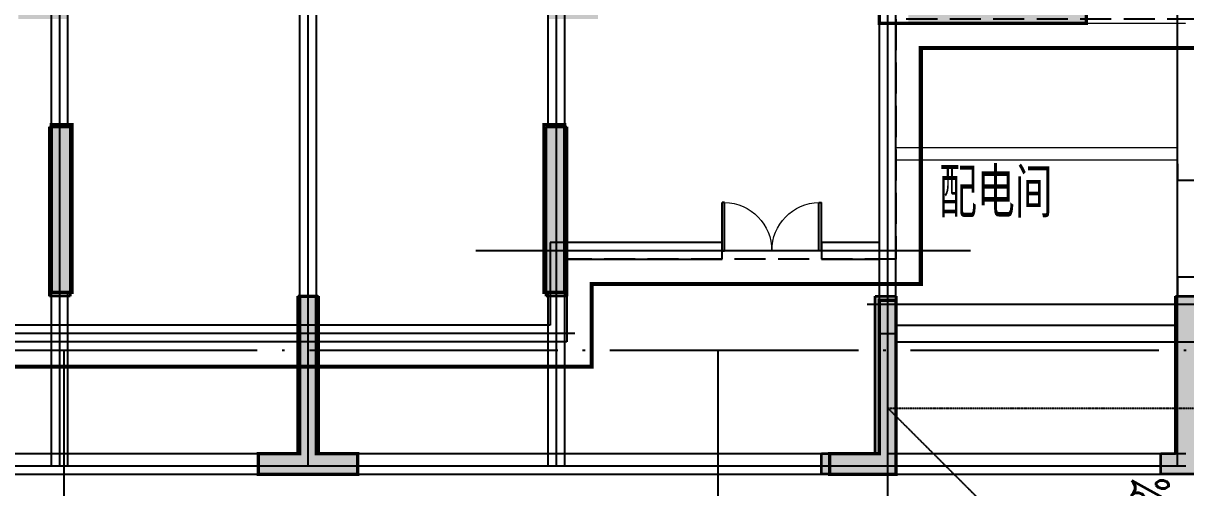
# Model space of a CAD drawing. Extents: x 290727 to 13733020, y 1731457 to 3643100.
# Drawn here: x 655122 to 669162, y 2172916 to 2178530 of the extents above; entities that cross this region are included whole.
import ezdxf

# ---------------------------------------------------------------- set-up
doc = ezdxf.new("R2010")
doc.units = 0
doc.header["$LTSCALE"] = 10
doc.header["$PDSIZE"] = 0.5
for name, pattern in [('__DASH', [0.35, 0.25, -0.1]), ('DASH', [0.35, 0.25, -0.1]), ('DASHED', [0.75, 0.5, -0.25]), ('DOTE', [2.4200000000000004, 2, -0.2, 0.02, -0.2])]:
    doc.linetypes.add(name, pattern=pattern)
doc.layers.get('0').update_dxf_attribs({"linetype": 'CONTINUOUS'})
doc.layers.add('1106', color=7, linetype='CONTINUOUS', true_color=0x89bf5f)
doc.layers.add('2206', color=7, linetype='CONTINUOUS', true_color=0x3474d4)
for name, color, linetype in [('BEAM_CON', 4, 'CONTINUOUS'), ('BEAM_DASH', 144, 'DASHED'), ('BEAM_SE', 144, 'DASHED'), ('DOTE', 8, 'DOTE'), ('PUB_TEXT', 7, 'CONTINUOUS'), ('WALL', 255, 'CONTINUOUS'), ('WINDOW', 4, 'CONTINUOUS'), ('作业图', 4, 'CONTINUOUS'), ('文字', 4, 'CONTINUOUS'), ('防火分区示意线', 4, 'CONTINUOUS'), ('集水坑', 181, 'DASH')]:
    doc.layers.add(name, color=color, linetype=linetype)
doc.layers.add('S_ConcWall', color=8, linetype='CONTINUOUS', lineweight=35)
doc.layers.get('0').off()
doc.styles.add('_HZTXT', font='simplex.shx', dxfattribs={"width": 0.8, "bigfont": 'HZTXT.shx'})
doc.styles.add('_TCH_DIM', font='SIMPLEX', dxfattribs={"bigfont": 'GBCBIG'})
doc.styles.add('HNSJY', font='HNSJY-07', dxfattribs={"width": 0.8, "bigfont": 'HNSJY-HZ'})

# ---------------------------------------------------------------- blocks, each defined once
blk = doc.blocks.new('A$C55C93FC2')
at = {"layer": 'DOTE', "linetype": 'DOTE', "ltscale": 150}
for p, q in [((10299.45606850734, 48142.35001869965), (252290.8196143163, 48142.35001869965)), ((170684.1350579553, 48142.35001869965), (170684.1350579553, 12199.99773951154)), ((178584.1350579552, 48142.35001869965), (178584.1350579553, 12199.99773951154))]:
    blk.add_line(p, q, dxfattribs=at)
blk = doc.blocks.new('A$C47EE32D5')
at = {"layer": '集水坑'}
for p, q in [((-0.4771289825439453, 7100.008970737457), (2999.522871017456, 4100.008970737457)), ((4099.522871017456, 4100.008970737457), (7099.522871017456, 7100.008970737457)), ((-0.4771289825439453, 0.00897073745727539), (2999.522871017456, 3000.008970737457)), ((4099.522871017456, 3000.008970737457), (7099.522871017456, 0.00897073745727539))]:
    blk.add_line(p, q, dxfattribs=at)
for points in [[(-0.4771289825439453, 3000.008970737457), (-0.4771289825439453, 7100.008970737457), (7099.522871017456, 7100.008970737457), (7099.522871017456, 3000.008970737457)], [(-0.4771289825439453, 4100.008970737457), (-0.4771289825439453, 0.00897073745727539), (7099.522871017456, 0.00897073745727539), (7099.522871017456, 4100.008970737457)]]:
    blk.add_lwpolyline(points, dxfattribs=at)
at = {"layer": '集水坑', "linetype": 'ByBlock'}
blk.add_lwpolyline([(2999.522871017456, 4100.008970737457), (4099.522871017456, 4100.008970737457), (4099.522871017456, 3000.008970737457), (2999.522871017456, 3000.008970737457)], close=True, dxfattribs=at)
at = {"layer": '集水坑', "linetype": 'DASH'}
blk.add_lwpolyline([(3099.522871017456, 4000.008970737457), (3999.522871017456, 4000.008970737457), (3999.522871017456, 3100.008970737457), (3099.522871017456, 3100.008970737457)], close=True, dxfattribs=at)
at = {"layer": 'PUB_TEXT', "style": '_TCH_DIM', "width": 0.7058823529411765}
for rotation, p in [(89.9999999977333, (3392.022871041052, 5669.446646162486)), (90.00000000222022, (3392.02287105564, 703.1218361793522))]:
    blk.add_text('1%%%', height=446.25, rotation=rotation, dxfattribs=at).set_placement(p)
for p in [(1012.118811094202, 3707.508970737457), (5455.618811094202, 3707.508970737457)]:
    blk.add_text('1%%%', height=446.25, dxfattribs=at).set_placement(p)
at = {"layer": '集水坑', "style": '_HZTXT', "width": 0.8}
blk.add_text('K2', height=600, dxfattribs=at).set_placement((3170.142335236073, 3237.146686553955))
blk = doc.blocks.new('A$C682E2834')
h = blk.add_hatch(color=0)
h.dxf.hatch_style = 1
h.paths.add_polyline_path([(30400.23085716739, 7899.570863577392), (30600.24778824602, 7899.58779752336), (30600.28163841716, 7499.763246389892), (30800.28163841716, 7499.782777639892), (30800.23085716716, 7899.561097952392), (32999.96913841716, 7899.459535452392), (33000.16445091716, 7499.571840139892), (33200.16445091716, 7499.638246389892), (33200.05505534937, 7899.587791461672), (33200.00038841716, 7899.570863577392), (33200.00038841739, 8099.440454095457), (30600.23085716739, 8099.570863577392), (30400.23085716739, 8099.570863577392)])
edge = h.paths.add_edge_path(flags=16)
edge.add_line((11799.89296654239, 7900.001527639892), (11799.80312279216, 7500.223207327392))
h.paths.add_polyline_path([(9600.016013417393, 7900.001527639892), (11799.89296654239, 7900.001527639892)], flags=17)
h.paths.add_polyline_path([(21424.87343529216, 250.0015276398917), (21599.87343529216, 250.0020159211417), (21599.87343529216, 0.002015921141719446), (21174.87343529216, 0.001527639891719446), (20999.87343529216, 0.002015921141719446), (20999.87343529216, 250.0020159211417), (21174.87343529216, 250.0015276398917), (21175.03163841716, 2150.010804983642), (21425.03163841716, 2149.991273733642)])
h.paths.add_polyline_path([(42349.82460716716, 2149.023988577392), (42599.82460716716, 2149.014222952392), (42599.74648216716, 0.0005510773917194456), (42199.74648216716, 0.002015921141719446), (42199.74648216716, 250.0020159211417), (42349.74648216716, 250.0015276398917)])
h.paths.add_polyline_path([(42599.90663841716, 3549.014222952392), (42349.90663841716, 3549.025941702392), (42350.00429466716, 5450.001527639892), (42200.00038841716, 5450.001527639892), (42200.00038841716, 5700.001527639892), (42600.00038841716, 5700.001527639892)])
h.paths.add_polyline_path([(40700.23085716716, 10549.10113701489), (40700.24257591716, 10799.10113701489), (41300.23866966716, 10799.07574638989), (41300.16054466716, 8649.073793264892), (41050.16054466716, 8649.083558889892), (41050.24257591716, 10549.08648857739)])
h.paths.add_polyline_path([(39150.00038841716, 5450.001527639892), (39150.00038841716, 5700.001527639892), (41050.00038841716, 5700.001527639892), (41050.00038841716, 6099.077699514892), (41300.00038841716, 6099.077699514892), (41300.00038841716, 5450.001527639892)])
h.paths.add_polyline_path([(35100.33632591716, 12949.37848076489), (35100.34804466716, 13199.37848076489), (35400.34023216716, 13199.34918388989), (35400.23866966716, 10799.34625420239), (35800.24648216716, 10799.33160576489), (35800.22695091716, 10549.33160576489), (35150.23866966716, 10549.36383232739), (35150.34413841716, 12949.36090263989)])
h.paths.add_polyline_path([(28700.48085716716, 13199.59723076489), (28700.47695091716, 12949.59723076489), (28650.48281029216, 12949.60309013989), (28650.38124779216, 10549.60504326489), (28000.38124779216, 10549.60504326489), (28000.38124779216, 10799.60504326489), (28400.38124779216, 10799.60504326489), (28400.48281029216, 13199.60699638989)])
h.paths.add_polyline_path([(22750.16249779216, 8649.935121389892), (22500.16249779216, 8649.944887014892), (22500.23866966716, 10799.94586357739), (23100.24257591716, 10799.91754326489), (23100.23085716716, 10549.91754326489), (22750.23866966716, 10549.93414482739)])
h.paths.add_polyline_path([(24650.00234154216, 5700.001527639892), (24650.00234154216, 5450.001527639892), (22500.00234154216, 5450.001527639892), (22500.00234154216, 6049.940980764892), (22750.00234154216, 6049.940980764892), (22750.00234154216, 5700.001527639892)])
h.paths.add_polyline_path([(25699.81679466716, 250.0010393586417), (25699.81679466716, 0.001039358641719446), (24799.74648216716, 0.001039358641719446), (24799.83046654216, 2149.837953421142), (25049.83046654216, 2149.827699514892), (25049.74648216716, 250.0010393586417)])
h.paths.add_polyline_path([(32024.28945091716, 0.001039358641719446), (31299.81679466716, 0.001039358641719446), (31299.81679466716, 250.0010393586417), (31774.35976341716, 250.0010393586417), (31774.89101341716, 2149.639711233642), (32024.89101341716, 2149.569398733642), (32024.35976341716, 250.0010393586417), (32499.81679466716, 250.0010393586417), (32499.81679466716, 0.001039358641719446)])
h.paths.add_polyline_path([(29000.14491966716, 5700.001527639892), (29000.14491966716, 5500.001527639892), (28400.14296654216, 5500.001527639892), (28400.22109154216, 7249.609926077392), (28600.22109154216, 7249.600160452392), (28600.14296654216, 5700.001527639892)])
h.paths.add_polyline_path([(34800.00038841716, 5500.001527639892), (34800.00038841716, 5700.001527639892), (35200.00038841716, 5700.001527639892), (35200.00038841716, 7249.351137014892), (35400.00038841716, 7249.351137014892), (35400.00038841716, 5500.001527639892)])
h.paths.add_polyline_path([(30000.47695091716, 12949.58355888989), (30000.48085716716, 13199.58160576489), (30600.48281029216, 13199.57184013989), (30600.32656029216, 9399.568910452392), (30400.33046654216, 9399.575746389892), (30400.48671654216, 12949.57574638989)])
h.paths.add_polyline_path([(33200.18398216716, 9399.449769827392), (33400.18007591716, 9399.442933889892), (33400.34023216716, 12949.44098076489), (33800.33632591716, 12949.41949638989), (33800.34804466716, 13199.41949638989), (33200.34023216716, 13199.44879326489)])
h.paths.add_polyline_path([(38099.74648216716, 0.001039358641719446), (38099.74648216716, 250.0010393586417), (38749.74648216716, 250.0010393586417), (38749.82460716716, 2149.190980764892), (38999.82460716716, 2149.181215139892), (38999.74648216716, 0.001039358641719446)])
h.paths.add_polyline_path([(35024.86366966716, 2149.365785452392), (34774.86366966716, 2149.374574514892), (34774.93788841716, 4199.375551077392), (35024.93788841716, 4199.365785452392)])
h.paths.add_polyline_path([(29025.00234154216, 2149.648500296142), (28775.00234154216, 2149.648500296142), (28775.00234154216, 4199.648012014892), (29025.00234154216, 4199.648012014892)])
h.paths.add_polyline_path([(1900.001609120285, 10800.00152763989), (1900.001609120285, 10550.00152763989), (1550.001609120285, 10550.00152763989), (1550.001609120285, 8650.001527639892), (1300.001609120285, 8650.001527639892), (1300.001609120285, 10800.00152763989)])
h.paths.add_polyline_path([(3450.00136497966, 5700.001527639892), (3450.00136497966, 5450.001527639892), (1300.001609120285, 5450.001527639892), (1300.001609120285, 6100.001527639892), (1550.001609120285, 6100.001527639892), (1550.001609120285, 5700.001527639892)])
h.paths.add_polyline_path([(20100.00234154216, 8650.001527639892), (19850.00234154216, 8650.001527639892), (19850.00234154216, 10550.00152763989), (19500.00234154216, 10550.00152763989), (19500.00234154216, 10800.00152763989), (20100.00234154216, 10800.00152763989)])
h.paths.add_polyline_path([(13899.85097435466, 12950.00152763989), (13899.85097435466, 13200.00152763989), (14199.85488060466, 13200.00152763989), (14199.85488060466, 10800.00152763989), (14599.85585716716, 10800.00152763989), (14599.85585716716, 10550.00152763989), (13949.85488060466, 10550.00152763989), (13949.85488060466, 12950.00152763989)])
h.paths.add_polyline_path([(7499.99745872966, 13200.00152763989), (7499.99745872966, 12950.00152763989), (7450.00136497966, 12950.00152763989), (7450.00136497966, 10550.00152763989), (6800.00136497966, 10550.00152763989), (6800.00136497966, 10800.00152763989), (7200.00136497966, 10800.00152763989), (7200.00136497966, 13200.00152763989)])
h.paths.add_polyline_path([(17950.00234154216, 5450.001527639892), (17950.00234154216, 5700.001527639892), (19850.00234154216, 5700.001527639892), (19850.00234154216, 6050.001527639892), (20100.00234154216, 6050.001527639892), (20100.00234154216, 5450.001527639892)])
h.paths.add_polyline_path([(16900.00234154216, 0.001039358641719446), (16900.00234154216, 250.0010393586417), (17550.00234154216, 250.0010393586417), (17550.00234154216, 2150.001039358642), (17800.00234154216, 2150.001039358642), (17800.00234154216, 0.001039358641719446)])
h.paths.add_polyline_path([(10575.42616966716, 0.001039358641719446), (10100.00136497966, 0.001039358641719446), (10100.00136497966, 250.0010393586417), (10575.42616966716, 250.0010393586417), (10575.00136497966, 2149.975160452392), (10825.00136497966, 2150.026918264892), (10825.42616966716, 250.0010393586417), (11300.00136497966, 250.0010393586417), (11300.00136497966, 0.001039358641719446)])
h.paths.add_polyline_path([(400.0016091202851, 5700.001527639892), (400.0016091202851, 5450.001527639892), (250.0016091202851, 5450.001527639892), (250.0016091202851, 3550.001527639892), (0.001609120285138488, 3550.001527639892), (0.001609120285138488, 5700.001527639892)])
h.paths.add_polyline_path([(400.0011208390351, 250.0020159211417), (400.0018532609101, 0.002015921141719446), (0.001609120285138488, 0.0005510773917194456), (0.001609120285138488, 2150.001039358642), (250.0016091202851, 2150.001039358642), (250.0016091202851, 250.0015276398917)])
h.paths.add_polyline_path([(13599.85488060466, 5500.001527639892), (13599.85488060466, 5700.001527639892), (13999.85488060466, 5700.001527639892), (13999.85488060466, 7250.001527639892), (14199.85488060466, 7250.001527639892), (14199.85488060466, 5500.001527639892)])
h.paths.add_polyline_path([(7800.00136497966, 5700.001527639892), (7800.00136497966, 5500.001527639892), (7200.00136497966, 5500.001527639892), (7200.00136497966, 7250.001527639892), (7400.00136497966, 7250.001527639892), (7400.00136497966, 5700.001527639892)])
h.paths.add_polyline_path([(12599.85097435466, 13200.00152763989), (12599.85097435466, 12950.00152763989), (12199.85488060466, 12950.00152763989), (12199.85488060466, 9400.001527639892), (11999.85488060466, 9400.001527639892), (11999.85488060466, 13200.00152763989)])
h.paths.add_polyline_path([(9200.001364979893, 9400.001527639892), (9200.001364979893, 12950.00152763989), (8799.99745872966, 12950.00152763989), (8799.99745872966, 13200.00152763989), (9400.00136497966, 13200.00152763989), (9400.001364979893, 9400.001527639892)])
h.paths.add_polyline_path([(4500.00136497966, 250.0010393586417), (4500.00136497966, 0.001039358641719446), (3600.00136497966, 0.001039358641719446), (3600.00136497966, 2150.001039358642), (3850.00136497966, 2150.001039358642), (3850.00136497966, 250.0010393586417)])
h.paths.add_polyline_path([(7825.00136497966, 2150.001039358642), (7575.00136497966, 2150.001039358642), (7575.00136497966, 4200.001527639892), (7825.00136497966, 4200.001527639892)])
h.paths.add_polyline_path([(13824.85683372966, 2150.001039358642), (13574.85683372966, 2150.001039358642), (13574.85683372966, 4200.001527639892), (13824.85683372966, 4200.001527639892)])
edge = h.paths.add_edge_path()
edge.add_line((11999.78554466739, 8100.001527639892), (12199.78554466739, 8100.001527639892))
edge.add_line((12199.78554466739, 8100.001527639892), (12199.78554466739, 7900.001527639892))
edge.add_line((12199.78554466739, 7900.001527639892), (11999.76861358853, 7900.01846158586))
edge.add_line((9400.016013417393, 8100.001527639892), (9200.016013417393, 8100.001527639892))
edge.add_line((9200.016013417393, 8100.001527639892), (9200.016013417393, 7900.001527639892))
edge.add_line((9200.016013417393, 7900.001527639892), (9400.032944496023, 7900.01846158586))
edge.add_line((9400.011129499879, 7900.018459738931), (9400.00136497966, 7500.188051077392))
edge.add_line((9400.00136497966, 7500.188051077392), (9600.00136497966, 7500.182191702392))
edge.add_line((9600.00136497966, 7500.182191702392), (9600.016013417393, 7900.001527639892))
edge.add_line((11999.87831810489, 8100.001527639892), (9400.016013417393, 8100.001527639892))
edge.add_line((11799.80312279216, 7500.223207327392), (11999.80312279239, 7500.193910452392))
edge.add_line((11999.80312279239, 7500.193910452392), (11999.76861358853, 7900.01846158586))
at = {"layer": 'S_ConcWall', "color": 0, "lineweight": 35, "ltscale": 0.9999999776482582}
for p, q in [((7575.00136497966, 2150.001039358642), (7575.00136497966, 4200.001527639892)), ((7575.00136497966, 4200.001527639892), (7825.00136497966, 4200.001527639892)), ((7825.00136497966, 4200.001527639892), (7825.00136497966, 2150.001039358642)), ((13574.85683372966, 2150.001039358642), (13574.85683372966, 4200.001527639892)), ((13574.85683372966, 4200.001527639892), (13824.85683372966, 4200.001527639892)), ((13824.85683372966, 4200.001527639892), (13824.85683372966, 2150.001039358642)), ((7825.00136497966, 2150.001039358642), (7575.00136497966, 2150.001039358642)), ((10575.00136497966, 2149.975160452392), (10825.00136497966, 2150.026918264892)), ((10575.42616966716, 250.0010393586417), (10575.00136497966, 2149.975160452392)), ((10825.00136497966, 2150.026918264892), (10825.42616966716, 250.0010393586417)), ((13824.85683372966, 2150.001039358642), (13574.85683372966, 2150.001039358642)), ((17550.00234154216, 250.0010393586417), (17550.00234154216, 2150.001039358642)), ((17550.00234154216, 2150.001039358642), (17800.00234154216, 2150.001039358642)), ((17800.00234154216, 2150.001039358642), (17800.00234154216, 0.001039358641719446)), ((21174.87343529216, 250.0015276398917), (21175.03163841716, 2150.010804983642)), ((21175.03163841716, 2150.010804983642), (21425.03163841716, 2149.991273733642)), ((10100.00136497966, 0.001039358641719446), (10100.00136497966, 250.0010393586417)), ((10100.00136497966, 250.0010393586417), (10575.42616966716, 250.0010393586417)), ((10825.42616966716, 250.0010393586417), (11300.00136497966, 250.0010393586417)), ((11300.00136497966, 250.0010393586417), (11300.00136497966, 0.001039358641719446)), ((16900.00234154216, 250.0010393586417), (17550.00234154216, 250.0010393586417)), ((16900.00234154216, 0.001039358641719446), (16900.00234154216, 250.0010393586417)), ((20999.87343529216, 0.002015921141719446), (20999.87343529216, 250.0020159211417)), ((20999.87343529216, 250.0020159211417), (21174.87343529216, 250.0015276398917)), ((10575.42616966716, 0.001039358641719446), (10100.00136497966, 0.001039358641719446)), ((11300.00136497966, 0.001039358641719446), (10575.42616966716, 0.001039358641719446)), ((17800.00234154216, 0.001039358641719446), (16900.00234154216, 0.001039358641719446)), ((21174.87343529216, 0.001527639891719446), (20999.87343529216, 0.002015921141719446)), ((21599.87343529216, 0.002015921141719446), (21174.87343529216, 0.001527639891719446))]:
    blk.add_line(p, q, dxfattribs=at)
blk = doc.blocks.new('$DorLib2D$00000002')
for p, q in [((-0.5, -1e-16), (-0.5000000000000007, 0.4875)), ((-0.4750000000000007, 0.4875), (-0.5000000000000007, 0.4875)), ((-0.475, 0), (-0.4750000000000007, 0.4875)), ((0.475, 0), (0.4750000000000007, 0.4875)), ((0.4750000000000007, 0.4875), (0.5000000000000007, 0.4875)), ((0.5, -1e-16), (0.5000000000000007, 0.4875)), ((-0.5, -1e-16), (-0.475, 0)), ((0.5, -1e-16), (0.475, 0))]:
    blk.add_line(p, q)
at = {"lineweight": 13}
for centre, start, end in [((-0.4875, 0), 0, 88.53071641864632), ((0.4875, 0), 91.46928358135372, 180)]:
    blk.add_arc(centre, 0.4875, start, end, dxfattribs=at)
blk = doc.blocks.new('车库建筑作业图')
at = {"linetype": '__DASH', "ltscale": 150}
blk.add_lwpolyline([(655662.3615245562, 2174679.785098894), (651662.3761728944, 2174679.785098893), (651662.3761728944, 2173079.647993568), (676662.1973963721, 2173078.739152895), (676662.1973963721, 2178579.787114825), (665662.3761712353, 2178579.78711484), (665662.3761712315, 2175679.787109999), (661687.2169934083, 2175679.787114914), (661687.216993303, 2174679.785099137), (655662.3615245562, 2174679.785098894)], dxfattribs=at)
at = {"layer": 'DOTE', "linetype": 'Continuous', "ltscale": 150}
for p, q in [((665562.3761730028, 2171431.821865713), (665562.3761730028, 2179679.78607544)), ((681627.8561921595, 2175129.39010706), (665315.7652650271, 2175129.39010706)), ((661783.8360967971, 2174779.787114886), (650562.3761730957, 2174779.787114886))]:
    blk.add_line(p, q, dxfattribs=at)
at = {"layer": 'DOTE', "linetype": 'Continuous'}
blk.add_line((666562.3761729846, 2175779.787114851), (660587.2169932972, 2175779.787114851), dxfattribs=at)
at = {"layer": 'DOTE', "ltscale": 150}
blk.add_line((643962.3761730143, 2173179.787114877), (693173.5330154272, 2173179.787114877), dxfattribs=at)
at = {"layer": 'WALL', "linetype": 'Continuous'}
for p, q in [((665462.3761729905, 2175879.787114912), (665462.3761729905, 2178779.786046182)), ((665662.3761730143, 2175779.787114877), (665662.3761730349, 2178579.786104684)), ((669062.1774554085, 2176831.072094815), (669062.3761729695, 2176629.785150757)), ((669262.376173037, 2176629.785150757), (669062.3761729695, 2176629.785150757)), ((663562.3761730957, 2175879.787114884), (661487.2169934082, 2175879.787114912)), ((661487.2169934082, 2175879.787114912), (661487.2169934082, 2174879.787114874)), ((663562.3761730957, 2175679.787114875), (663562.3761730957, 2175879.787114884)), ((665462.3761729905, 2175879.787114912), (664762.3761730957, 2175879.787114884)), ((664762.3761730957, 2175879.787114884), (664762.3761730958, 2175679.787114875)), ((665662.3761729766, 2175229.794442137), (665662.3761730143, 2175779.787114877)), ((661687.2169934083, 2175679.787114914), (663562.3761730957, 2175679.787114875)), ((661687.2169934083, 2175679.787114914), (661687.2169934083, 2174679.787114874)), ((664762.3761730958, 2175679.787114875), (665462.3761731727, 2175679.787114914)), ((665462.3761730143, 2175129.794442121), (665462.3761731727, 2175679.787114914)), ((669062.3761729805, 2175459.785150715), (669062.2170813445, 2175229.778850544)), ((669262.376173048, 2175459.785150715), (669062.3761729805, 2175459.785150715)), ((665462.3761730143, 2174779.787114877), (665462.3761730143, 2175129.794442121)), ((665662.3761730143, 2174779.787114877), (665662.3761726193, 2175029.794442121)), ((661487.2169934082, 2174879.787114874), (651662.3761730305, 2174879.787114874)), ((665462.3761730143, 2174779.787114877), (665662.3761730143, 2174779.787114877)), ((665662.3761729766, 2174879.794442137), (669062.3761730227, 2174879.794442137)), ((661687.2169934083, 2174679.787114874), (651662.3761729432, 2174679.787114874)), ((665662.3761726193, 2174679.794442121), (669262.3761730478, 2174679.794442121))]:
    blk.add_line(p, q, dxfattribs=at)
at = {"layer": '防火分区示意线', "color": 6, "linetype": 'DASH', "ltscale": 300, "const_width": 50}
blk.add_lwpolyline([(681362.517997083, 2180679.787253851), (681362.5179905421, 2174729.389984536), (676362.2712632464, 2174729.390262844), (676362.4461216446, 2178230.477588166), (665962.3761743853, 2178230.73898648), (665962.3761708606, 2175379.787114946), (661987.2169932749, 2175379.787114892), (661987.2169933151, 2174379.787114866), (652062.3761729086, 2174379.787114872), (652062.3761729466, 2173579.787114873), (652362.3761730143, 2173579.78711486), (652362.3761730143, 2169079.787122152), (648112.3761731305, 2169079.787115503), (648112.3761731305, 2158479.787260566)], dxfattribs=at)
at = {"color": 8}
blk.add_blockref('A$C682E2834', (647862.4832064528, 2173079.785587216), dxfattribs=at)
blk.add_blockref('A$C47EE32D5', (665562.8724865011, 2166779.898351761))
at = {"layer": 'WINDOW', "linetype": 'Continuous', "xscale": -1200, "yscale": 1200, "zscale": 1200}
blk.add_blockref('$DorLib2D$00000002', (664162.3761730143, 2175779.787114877), dxfattribs=at)
at = {"layer": '文字', "linetype": 'Continuous'}
blk.add_blockref('A$C55C93FC2', (484928.2411151752, 2126437.437102827), dxfattribs=at)
at = {"layer": '文字', "linetype": 'Continuous', "style": 'HNSJY', "width": 0.8}
blk.add_text('配电间', height=599.9999999999998, dxfattribs=at).set_placement((666184.5356925968, 2176180.416109707))
blk = doc.blocks.new('人防-l')
at = {"color": 0}
for p, q in [((807454.2844224663, -956058.6890150621), (807454.2844224663, -954683.6890150621)), ((810454.2844224663, -958133.6890150621), (810454.2844224663, -954683.6890150621)), ((813454.1594224663, -956058.6890150621), (813454.1594224663, -954683.6890150621)), ((817454.2844224663, -958183.6890150621), (817454.2844224663, -954683.6890150621)), ((807454.2844224663, -958083.6890150621), (807454.2844224663, -956058.6890150621)), ((813454.1594224663, -958083.6890150621), (813454.1594224663, -956058.6890150621)), ((807454.2844224663, -960183.6890150621), (807454.2844224663, -958083.6890150621)), ((810454.7219224663, -960183.6890150621), (810454.2844224663, -958133.6890150621)), ((813454.1594224663, -960183.6890150621), (813454.1594224663, -958083.6890150621)), ((817454.2844224663, -960183.6890150621), (817454.2844224663, -958183.6890150621)), ((804154.2844224663, -960183.6890150621), (807454.2844224663, -960183.6890150621)), ((807454.2844224663, -960183.6890150621), (809854.2844224663, -960183.6890150621)), ((809854.2844224663, -960183.6890150621), (810454.7219224663, -960183.6890150621)), ((810454.7219224663, -960183.6890150621), (811054.2844224663, -960183.6890150621)), ((811054.2844224663, -960183.6890150621), (813454.1594224663, -960183.6890150621)), ((813454.1594224663, -960183.6890150621), (816754.2844224663, -960183.6890150621)), ((816754.2844224663, -960183.6890150621), (817454.2844224663, -960183.6890150621)), ((817454.2844224663, -960183.6890150621), (821054.1594224663, -960183.6890150621))]:
    blk.add_line(p, q, dxfattribs=at)
for p in [(807454.2844224663, -956058.6890150621), (813454.1594224663, -956058.6890150621), (807454.2844224663, -958083.6890150621), (810454.2844224663, -958133.6890150621), (813454.1594224663, -958083.6890150621), (817454.2844224663, -958183.6890150621), (807454.2844224663, -960183.6890150621), (809854.2844224663, -960183.6890150621), (810454.7219224663, -960183.6890150621), (811054.2844224663, -960183.6890150621), (813454.1594224663, -960183.6890150621), (816754.2844224663, -960183.6890150621), (817454.2844224663, -960183.6890150621)]:
    blk.add_point(p, dxfattribs=at)
at = {"layer": '1106', "color": 0}
for p, q in [((807354.2844224663, -958083.6890150621), (807354.2844224663, -956058.6890150621)), ((807604.2844224663, -958083.6890150621), (807604.2844224663, -956058.6890150621)), ((813304.1594224663, -958083.6890150621), (813304.1594224663, -956058.6890150621)), ((813554.1594224663, -958083.6890150621), (813554.1594224663, -956058.6890150621)), ((810354.6906724663, -960033.6890150621), (810354.2844224663, -958133.6890150621)), ((810554.6906724663, -960033.6890150621), (810554.2844224663, -958133.6890150621)), ((817354.2844224663, -960033.6890150621), (817354.2844224663, -958183.6890150621)), ((817554.2844224663, -960283.6890150621), (817554.2844224663, -958183.6890150621)), ((809854.2844224663, -960033.6890150621), (810354.6906724663, -960033.6890150621)), ((810554.6906724663, -960033.6890150621), (811054.2844224663, -960033.6890150621)), ((816754.2844224663, -960033.6890150621), (817354.2844224663, -960033.6890150621)), ((809854.2844224663, -960283.6890150621), (810454.7219224663, -960283.6890150621)), ((810454.7219224663, -960283.6890150621), (811054.2844224663, -960283.6890150621)), ((816754.2844224663, -960283.6890150621), (817554.2844224663, -960283.6890150621))]:
    blk.add_line(p, q, dxfattribs=at)
at = {"layer": '2206', "color": 0}
for p, q in [((807354.2844224663, -956058.6890150621), (807354.2844224663, -954683.6890150621)), ((807354.2844224663, -956058.6890150621), (807354.2844224663, -954683.6890150621)), ((807554.2844224663, -956058.6890150621), (807554.2844224663, -954683.6890150621)), ((810354.2844224663, -958133.6890150621), (810354.2844224663, -954683.6890150621)), ((810354.2844224663, -958133.6890150621), (810354.2844224663, -954683.6890150621)), ((810554.2844224663, -958133.6890150621), (810554.2844224663, -954683.6890150621)), ((813354.1594224663, -956058.6890150621), (813354.1594224663, -954683.6890150621)), ((813354.1594224663, -956058.6890150621), (813354.1594224663, -954683.6890150621)), ((813554.1594224663, -956058.6890150621), (813554.1594224663, -954683.6890150621)), ((817354.2844224663, -958183.6890150621), (817354.2844224663, -954683.6890150621)), ((817354.2844224663, -958183.6890150621), (817354.2844224663, -954683.6890150621)), ((817554.2844224663, -958183.6890150621), (817554.2844224663, -954683.6890150621)), ((820954.1594224663, -960183.6890150621), (820954.7844224663, -954683.6890150621)), ((820954.1594224663, -960183.6890150621), (820954.7844224663, -954683.6890150621)), ((807354.2844224663, -960183.6890150621), (807354.2844224663, -958083.6890150621)), ((807354.2844224663, -960183.6890150621), (807354.2844224663, -958083.6890150621)), ((807554.2844224663, -960183.6890150621), (807554.2844224663, -958083.6890150621)), ((813354.1594224663, -960183.6890150621), (813354.1594224663, -958083.6890150621)), ((813354.1594224663, -960183.6890150621), (813354.1594224663, -958083.6890150621)), ((813554.1594224663, -960183.6890150621), (813554.1594224663, -958083.6890150621)), ((804154.2844224663, -960033.6890150621), (807454.2844224663, -960033.6890150621)), ((804154.2844224663, -960033.6890150621), (807454.2844224663, -960033.6890150621)), ((807454.2844224663, -960033.6890150621), (809854.2844224663, -960033.6890150621)), ((807454.2844224663, -960033.6890150621), (809854.2844224663, -960033.6890150621)), ((811054.2844224663, -960033.6890150621), (813454.1594224663, -960033.6890150621)), ((811054.2844224663, -960033.6890150621), (813454.1594224663, -960033.6890150621)), ((813454.1594224663, -960033.6890150621), (816754.2844224663, -960033.6890150621)), ((813454.1594224663, -960033.6890150621), (816754.2844224663, -960033.6890150621)), ((817454.2844224663, -960033.6890150621), (821054.1594224663, -960033.6890150621)), ((817454.2844224663, -960033.6890150621), (821054.1594224663, -960033.6890150621)), ((804154.2844224663, -960283.6890150621), (807454.2844224663, -960283.6890150621)), ((807454.2844224663, -960283.6890150621), (809854.2844224663, -960283.6890150621)), ((811054.2844224663, -960283.6890150621), (813454.1594224663, -960283.6890150621)), ((813454.1594224663, -960283.6890150621), (816754.2844224663, -960283.6890150621)), ((817454.2844224663, -960283.6890150621), (821054.1594224663, -960283.6890150621))]:
    blk.add_line(p, q, dxfattribs=at)
at = {"layer": 'BEAM_CON', "color": 0, "lineweight": 18, "ltscale": 0.9999999776482582}
blk.add_line((817554.3879669204, -956333.6931638946), (820954.6223419204, -956333.6931638946), dxfattribs=at)
at = {"layer": 'BEAM_SE', "color": 0, "lineweight": 18, "ltscale": 0.9999999776482582}
blk.add_line((817554.3879669204, -956483.6931638946), (820954.6223419204, -956483.6931638946), dxfattribs=at)
blk = doc.blocks.new('梁图-10.22')
at = {"color": 0}
blk.add_lwpolyline([(-1462873.94397509, 217307.9509954047), (-1420274.18152568, 217306.4023284586), (-1420273.927563129, 223007.9519714625), (-1421573.862846908, 223007.9519714154), (-1421573.647064366, 228107.0261883656), (-1427473.689281879, 228107.296697964), (-1427473.689281879, 230507.2886415971), (-1434473.445140096, 230507.5848549833), (-1434473.546703756, 228107.5554870269), (-1448674.073070942, 228107.9519714019), (-1448674.073070942, 230507.9519713777), (-1455673.926586569, 230507.9519713777), (-1455673.926586569, 228107.9519714019), (-1461574.02611656, 228107.951971401), (-1461574.026116791, 223009.6041299878), (-1462873.955200552, 223009.604130046), (-1462873.955200764, 217309.6085496661)], dxfattribs=at)
at = {"layer": 'BEAM_DASH', "color": 0, "lineweight": 18}
for p, q in [((-1455274.354177306, 222807.9512505592), (-1455274.354177306, 221532.9512505592)), ((-1455074.354177306, 221532.9512505592), (-1455074.354177306, 222807.9512505592)), ((-1452274.354177306, 222807.9512505592), (-1452274.354177306, 219457.9512505592)), ((-1452074.354177306, 219457.9512505592), (-1452074.354177306, 222807.9512505592)), ((-1449274.479177306, 222807.9512505592), (-1449274.479177306, 221532.9512505592)), ((-1449074.479177306, 221532.9512505592), (-1449074.479177306, 222807.9512505592)), ((-1445274.354177306, 222757.9512505578), (-1445274.354177306, 219407.9512505643)), ((-1445074.354177306, 219407.9512505648), (-1445074.354177306, 222757.9512505583)), ((-1442774.354177306, 222757.9512505578), (-1441573.867182306, 222757.9512505578)), ((-1441673.871223405, 222757.9512505578), (-1441674.462132497, 217557.9512505592)), ((-1455274.354177306, 219507.9512505592), (-1455274.354177306, 217557.9512505592)), ((-1455074.354177306, 217557.9512505592), (-1455074.354177306, 219507.9512505592)), ((-1449274.479177306, 219507.9512505592), (-1449274.479177306, 217557.9512505592)), ((-1449074.479177306, 217557.9512505592), (-1449074.479177306, 219507.9512505592)), ((-1455274.354177306, 217557.9512505592), (-1458474.354177306, 217557.9512505592)), ((-1452774.354177306, 217557.9512505592), (-1455074.354177306, 217557.9512505592)), ((-1449274.479177306, 217557.9512505592), (-1451574.354177306, 217557.9512505592)), ((-1445874.354177306, 217557.9512505592), (-1449074.479177306, 217557.9512505592)), ((-1441574.515176057, 217557.9512505592), (-1445074.354177306, 217557.9512505592)), ((-1458474.354177306, 217307.9512505583), (-1455174.354177306, 217307.9512505578)), ((-1455174.354177306, 217307.9512505578), (-1452774.354177306, 217307.9512505583)), ((-1451574.354177306, 217307.9512505583), (-1449174.479177306, 217307.9512505578)), ((-1449174.479177306, 217307.9512505578), (-1445874.354177306, 217307.9512505583)), ((-1445074.354177306, 217307.9512505583), (-1441574.479177306, 217307.9512505578))]:
    blk.add_line(p, q, dxfattribs=at)
at = {"layer": 'WALL', "color": 0, "const_width": 40}
for points in [[(-1445274.354177306, 222757.9512505606), (-1442774.354177306, 222757.9512505606), (-1442774.354177306, 223357.9512505522), (-1443024.354177306, 223357.9512505522), (-1443024.354177306, 223007.9512505592), (-1445274.354177306, 223007.9512505592)], [(-1455024.354177306, 219507.9512505592), (-1455024.354177306, 221532.9512505378), (-1455274.354177306, 221532.9512505378), (-1455274.354177306, 219507.9512505592)], [(-1449074.479177306, 219507.9512505592), (-1449074.479177306, 221532.9512505378), (-1449324.479177306, 221532.9512505378), (-1449324.479177306, 219507.9512505592)], [(-1452073.948687224, 217557.9512505592), (-1452074.354179582, 219457.9725920004), (-1452274.354175028, 219457.9299090747), (-1452273.948691779, 217557.9512505592), (-1452774.354177306, 217557.9512505592), (-1452774.354177306, 217307.9512505648), (-1451574.354177306, 217307.9512505648), (-1451574.354177306, 217557.9512505592)], [(-1445074.354177306, 217307.9512505583), (-1445074.354177306, 219407.9512505364), (-1445274.354177306, 219407.9512505364), (-1445274.354177306, 217557.9512505508), (-1445874.354177306, 217557.9512505508), (-1445874.354177306, 217307.9512505583)]]:
    blk.add_lwpolyline(points, close=True, dxfattribs=at)

msp = doc.modelspace()

# ---------------------------------------------------------------- block references
at = {"layer": '作业图', "color": 8, "linetype": 'ByBlock', "extrusion": (8.375082255434633e-20, 6.906956049514209e-07, 0.9999999999997616)}
msp.add_blockref('梁图-10.22', (2110736.317229423, 1955771.835862295, -0.471097132047975), dxfattribs=at)
at = {"layer": '作业图', "linetype": 'Continuous'}
msp.add_blockref('车库建筑作业图', (0, 0), dxfattribs=at)
at = {"layer": '作业图', "color": 8, "linetype": 'ByBlock'}
msp.add_blockref('人防-l', (-151892.3437962893, 3133363.476128358), dxfattribs=at)

doc.saveas('drawing.dxf')
